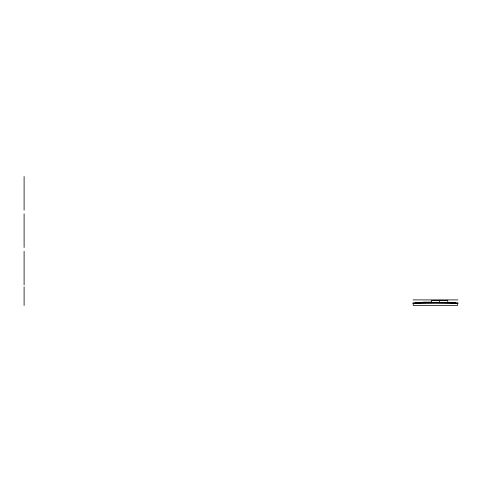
<?xml version="1.0" encoding="UTF-8"?>
<svg xmlns="http://www.w3.org/2000/svg" width="482" height="482" viewBox="0 0 482 482"><rect width="100%" height="100%" fill="white"/><g stroke="black" fill="none" stroke-linecap="round" stroke-linejoin="round"><path stroke-width="0.72" d="M416.761 302.702L413.026 303.19L413.351 305.51L457.575 305.51L457.9 302.859M413.026 299.9L457.9 299.9M423.124 302.142L431.348 302.142M423.124 302.515L447.802 302.515M454.158 302.702L457.9 303.19L413.026 303.19L413.026 302.859M447.802 302.732L447.802 300.648L431.348 300.648L431.348 302.732M439.578 300.648L439.578 302.732M24.1 176.49L24.1 210.146M24.1 213.888L24.1 247.543M24.1 251.285L24.1 284.94M24.1 286.808L24.1 305.51M420.226 302.702L414.894 303.19A447.26 447.26 0 0 1 456.032 303.19L450.7 302.702L420.226 302.702"/></g></svg>
